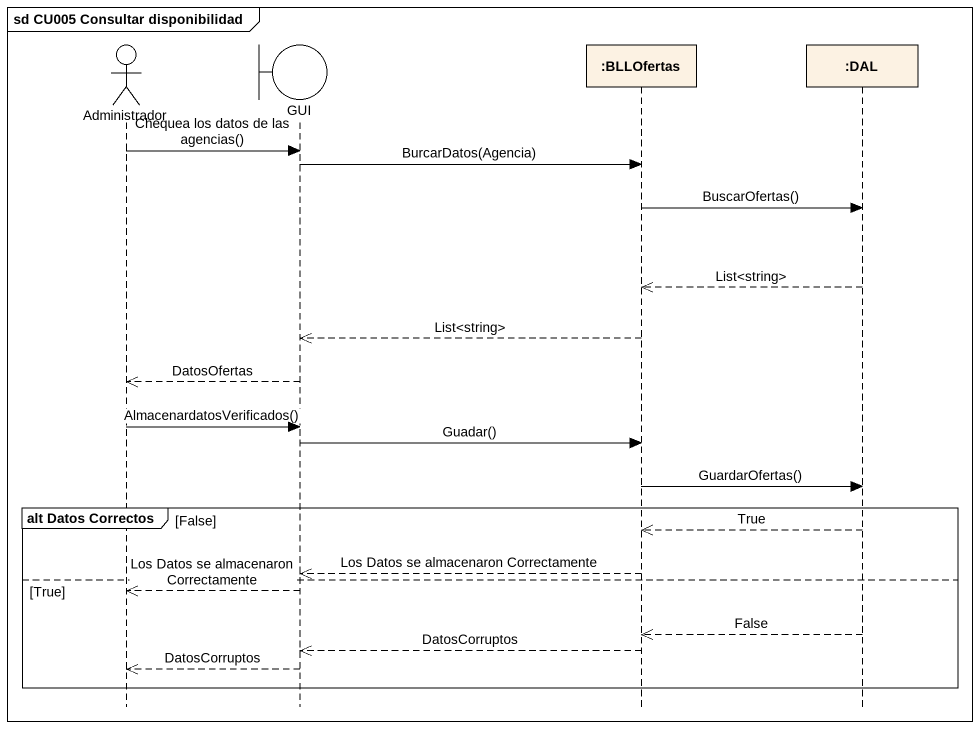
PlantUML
@startuml
mainframe sd CU005 Consultar disponibilidad
hide footbox
actor Administrador
boundary GUI
participant ":BLLOfertas" as BLLOfertas
participant ":DAL" as DAL

Administrador -> GUI : Chequea los datos de las agencias()
GUI -> BLLOfertas : BurcarDatos(Agencia)
BLLOfertas -> DAL : BuscarOfertas()
DAL -->> BLLOfertas : List<string>
BLLOfertas -->> GUI : List<string>
GUI -->> Administrador : DatosOfertas
Administrador -> GUI : AlmacenardatosVerificados()
GUI -> BLLOfertas : Guadar()
BLLOfertas -> DAL : GuardarOfertas()
group alt Datos Correctos [False]
  DAL -->> BLLOfertas : True
  BLLOfertas -->> GUI : Los Datos se almacenaron Correctamente
else True
  GUI -->> Administrador : Los Datos se almacenaron Correctamente
  DAL -->> BLLOfertas : False
  BLLOfertas -->> GUI : DatosCorruptos
  GUI -->> Administrador : DatosCorruptos
end
@enduml
